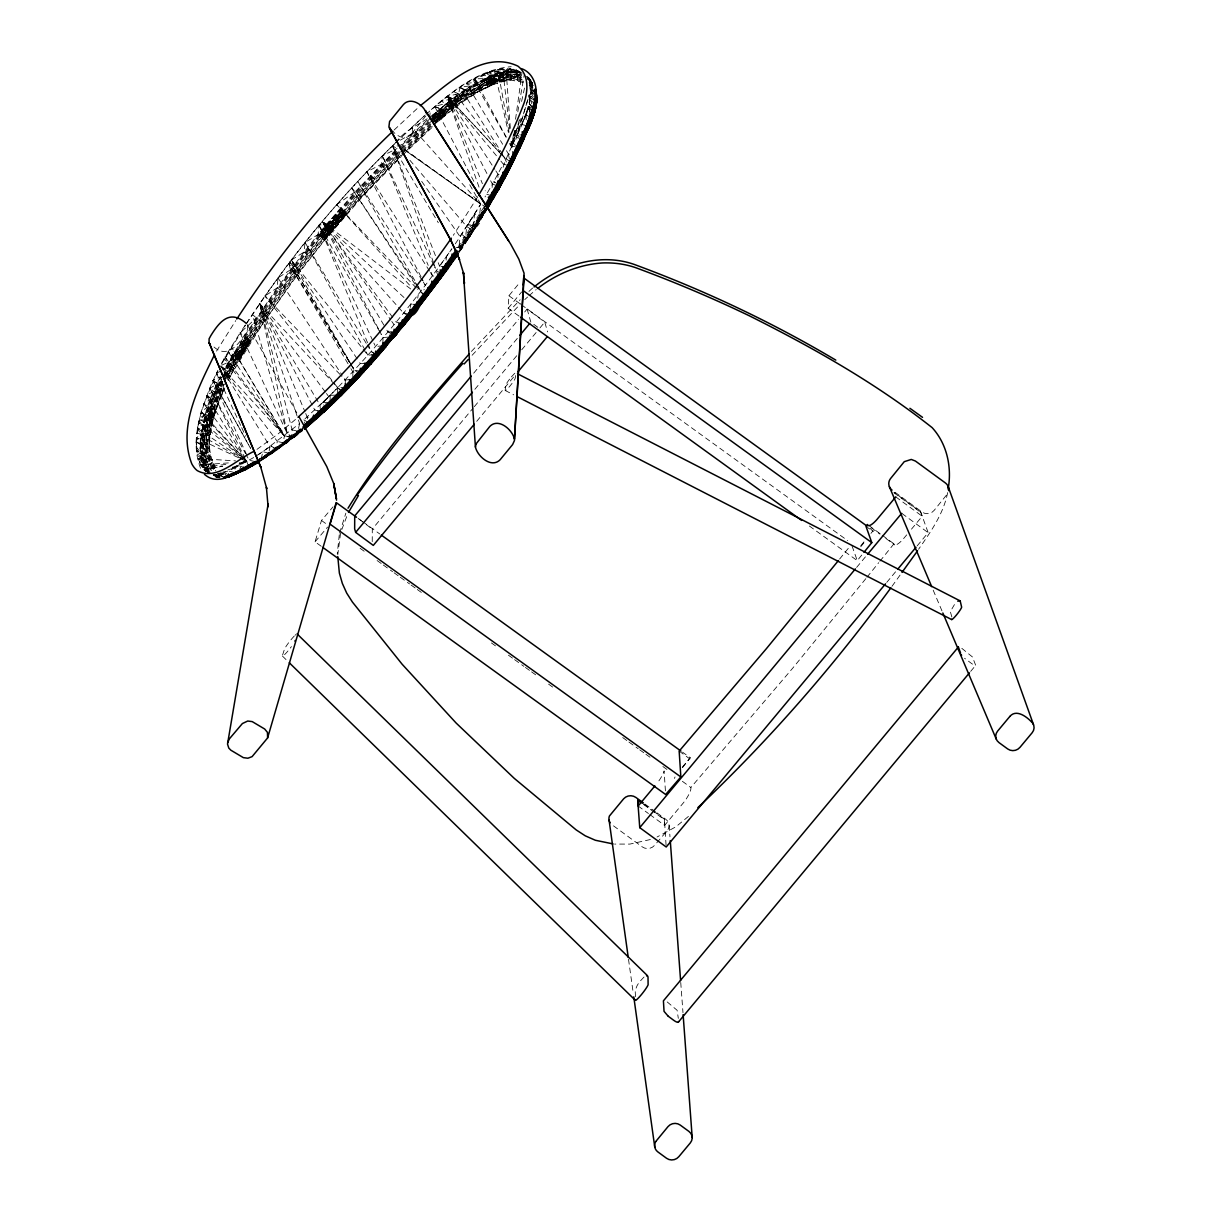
<?xml version="1.0" encoding="UTF-8"?>
<svg xmlns="http://www.w3.org/2000/svg" width="1221" height="1221" viewBox="0 0 1221 1221"><rect width="100%" height="100%" fill="white"/><g stroke="black" fill="none" stroke-linecap="round" stroke-linejoin="round"><path stroke-width="0.75" stroke-dasharray="5 3.75" d="M217.887 370.299L216.422 373.214L220.375 376.831C205.174 405.387 193.391 440.796 211.676 470.589M345.284 383.653L345.284 379.96L343.208 376.816M372.237 541.636L372.298 529.075L473.107 408.104M213.385 469.597C198.794 443.269 213.843 412.439 222.13 386.675C211.981 412.103 198.26 443.711 212.561 470.146L215.278 467.368C201.786 442.094 214.133 411.92 224.252 387.713L216.85 384.34L212.912 380.708L247.619 456.776M382.921 342.521L383.012 337.545L379.472 330.815M221.032 371.001L216.422 373.214L209.676 388.202L201.236 411.721L197.39 428.388L208.715 430.631L210.165 415.873L222.649 383.302M532.783 93.315L530.296 88.37L532.341 85.165L532.387 82.57M330.082 400.732L330.204 395.329C374.771 350.045 415.476 300.87 451.892 248.809L439.591 266.239L442.429 266.743M430.937 121.657C354.945 189.804 290.506 270.223 237.042 357.02L226.328 379.731L236.141 356.395C280.22 281.089 335.439 212.652 397.756 151.679M434.935 123.916C457.478 105.876 480.937 84.157 510.714 80.128L510.882 73.672L505.982 68.544C476.602 71.856 452.06 91.865 430.311 110.409L429.823 115.964M196.26 442.506L198.687 421.55L205.449 414.301L221.184 377.182L220.375 376.831L212.942 380.631L250.549 448.366L212.912 380.708L217.292 383.394L221.184 377.182C214.682 403.327 202.823 429.609 206.441 457.066L202.61 457.112L197.375 454.914L196.26 442.506L203.617 444.749L209.539 443.421C209.249 424.42 217.628 406.044 224.74 387.973M532.051 84.966L529.578 83.471L530.891 96.077L525.961 114.682L529.945 117.124L529.227 94.933L534.065 103.251L530.402 100L529.227 94.933L516.514 136.737L517.551 143.605M214.759 468.177L210.104 456.929L208.928 443.818L211.63 425.763L215.751 409.447L207.891 406.883L203.831 403.739L210.699 399.145L218.422 401.984L216.315 409.569M222.466 381.395C211.096 408.44 195.757 442.353 210.76 470.894L209.814 471.062L208.226 468.574L200.519 452.899L197.375 454.914L198.245 458.547L201.984 460.699C198.306 439.743 204.487 418.986 210.699 399.145L206.593 396.047L210.882 398.687L214.575 391.834L216.85 384.34L209.676 388.202L245.1 458.257M503.098 167.308C509.798 147.283 521.871 128.526 528.434 108.043L529.945 117.124L526.923 112.347M201.663 429.349C199.511 442.918 198.489 458.318 206.364 470.36L209.814 471.062M519.017 316.102L508.195 308.287L508.913 295.757L520.222 281.99M870.13 528.357L873.152 531.578L867.414 527.396M221.55 380.983C213.126 399.42 203.907 419.093 207.585 439.911L202.9 439.896L196.383 437.881L200.9 434.279L205.296 435.332L210.119 434.752L211.202 430.174M302.839 428.769L295.635 434.569C295.436 440.567 287.5 436.034 284.691 435.79L231.318 346.825L284.386 436.019L283.226 442.826L259.31 459.172L278.296 448.748L302.716 429.777M510.332 128.358L505.982 68.544L516.178 69.979L520.299 73.153L507.264 75.946L481.685 90.14L493.895 84.295L491.758 77.213L486.248 73.229L493.711 70.543L498.748 76.053L499.603 82.173C506.868 78.419 515.979 78.342 523.504 81.456L522.954 82.265L510.714 80.128M532.783 87.546L530.204 85.516L534.6 91.972L530.799 88.828L534.63 92.552L530.891 90.278L534.767 95.589L531.013 92.292L530.647 98.016L534.462 100.336L530.891 96.077L534.584 99.389M400.793 155.159L345.97 213.034L296.749 274.801L250.61 341.117L234.89 366.559L228.068 380.799L231.593 373.794L224.099 369.52L244.047 336.523L277.259 287.79L277.945 277.884C313.049 229.685 352.533 184.768 395.222 143.162M248.214 465.659L246.795 461.584L200.824 413.11L206.212 414.591L205.082 430.341L207.448 448.626L202.686 449.053L196.383 446.962L196.276 441.62L200.9 444.185L206.837 465.644L212.576 462.423M208.928 443.818L209.89 451.236L206.837 452.945L203.846 440.033L203.449 424.633L198.29 423.321L209.646 425.885L211.386 416.178L214.011 416.666L215.751 409.447C208.44 428.342 202.747 453.266 215.812 470.94M245.192 325.168L240.094 332.921L287.317 433.684L291.636 436.34L292.109 429.853L259.676 303.663L337.744 387.759L341.911 390.766L337.454 388.049L320.055 405.113L320.314 410.012M492.124 187.454L492.384 184.142L503.25 163.996L500.869 161.111M514.026 80.143L514.514 73.657L509.615 68.666L514.072 71.123L520.68 72.604L513.018 69.139L517.918 73.993L517.124 80.494L522.954 82.265M516.926 70.284L522.344 73.229L516.178 69.979L520.68 72.604L506.578 71.23L501.77 68.849L506.715 74.115L506.898 80.494L511.05 79.289M246.215 323.626L264.957 295.986L277.259 287.79L304.105 252.06L305.006 242.445L318.04 234.646L355.387 191.621L397.008 148.58L392.521 145.833L433.211 261.767M455.921 247.512L458.913 247.695L479.502 215.888L480.753 204.121L469.536 184.402M298.397 419.993L299.588 423.565L262.836 451.678L261.401 457.906L263.049 458.44L279.67 448.397L281.334 445.283L295.635 434.569M486.233 208.501L474.114 228.144L475.198 228.312L473.214 225.946L468.238 224.237L474.145 229.762L461.065 249.74L458.913 247.695L460.088 236.721L480.692 204.228L411.828 127.32L424.252 115.919M513.018 69.139L519.123 72.024L508.882 70.986L496.688 73.382L489.499 71.932L494.597 77.579L495.787 83.516C473.779 91.148 454.304 105.525 438.003 121.993M263.126 323.122L258.684 319.322L234.615 356.73L225.564 379.304L237.576 357.417C265.812 312.225 296.444 268.345 331.318 228.006L326.663 224.206L319.093 225.107L318.04 234.646L304.105 252.06L291.285 260.042L293.345 266.102L288.828 263.324L290.522 269.78L297.115 275.29L263.126 323.122L231.593 373.794M458.272 252.091L487.454 207.723L475.198 228.312C480.601 223.351 485.409 214.637 474.557 214.24L473.214 225.946L486.767 206.868L460.088 248.626L473.672 229.121L459.554 248.184L486.233 206.364M446.108 260.104L446.535 256.517M259.707 460.699L273.046 452.991L274.237 450.183L257.875 460.317M507.173 79.67L503.311 81.166L502.793 74.908L497.817 69.521L502.64 68.788L508.882 70.986M513.492 134.066L511.691 147.054L512.728 153.739M515.552 119.231L521.962 72.878M210.119 434.752L211.63 425.763L209.646 425.885M417.719 298.153L418.223 294.704M421.062 276.862L366.834 171.81L381.15 164.438L382.432 155.815L397.008 148.58M410.348 307.417L410.928 303.937L413.812 304.517M262.225 458.241L281.334 445.283L261.05 459.31L261.202 458.424M253.647 457.539L235.21 467.78L234.417 472.558L228.388 470.97L222.894 472.039M520.024 81.166L521.092 74.71C485.866 70.452 456.562 98.413 431.639 119.689L461.126 96.596L492.536 78.449C470.39 88.66 453.312 107.769 433.547 121.871L442.735 112.897L462.179 98.26L493.299 80.143C470.909 88.645 451.816 103.877 434.31 119.917M514.59 130.372L511.691 147.054L517.811 145.33L513.263 143.788L519.688 120.024M517.811 111.828L524.267 74.771M399.74 153.8C337.622 214.682 284.02 284.127 238.522 358.18L227.014 380.128M479.029 187.149L447.13 96.291L451.572 99.023L432.249 117.704L441.987 110.439L458.653 93.803L459.92 87.317L471.23 85.668L496.688 73.382C472.802 84.31 450.534 98.733 431.669 117.155L466.346 90.72L491.544 76.969C468.757 85.562 454.151 106.853 435.912 122.069L445.207 114.743L440.018 108.547L434.722 106.471L447.13 96.291L458.653 93.803L471.23 85.668L475.381 92.872L478.067 92.155L469.551 97.207L465.72 90.049L459.951 87.286L502.701 154.289M339.285 534.737L337.271 553.708M339.621 533.058L345.848 513.171M221.535 379.151L215.247 400.885L211.523 421.199L203.953 419.322L198.687 421.55L246.795 461.584L237.668 464.362M220.65 397.817L221.306 394.612L213.751 391.498L209.676 388.202L245.604 453.693M208.73 407.204C205.159 427.884 196.871 451.633 208.883 471.108M222.436 368.895L277.335 441.422L275.915 448.168L279.014 448.641L301.587 430.601M299.588 423.565L297.97 431.242L290.583 437.179L283.226 442.826L277.335 441.422M515.262 130.632L511.691 147.054L509.798 143.757M521.596 101.465L525.167 85.043M295.406 436.034L271.795 453.647L268.635 453.189L270.055 446.718L224.13 372.344M340.583 533.058L337.774 554.761M210.577 407.89L214.575 391.834M211.538 399.481C205.235 422.588 193.635 451.465 209.783 473.138C204.212 469.566 204.487 461.416 198.245 458.547L235.592 460.882M515.644 130.647L511.691 147.054L509.874 143.712M521.016 118.376L516.514 136.737L520.573 139.24L517.551 134.493L529.227 94.933L529.563 104.06L532.783 108.806L528.891 106.41L517.551 134.493L522.374 135.226M217.674 384.691C212.454 408.638 200.107 432.158 204.487 457.31M216.163 401.221L221.917 381.135M217.002 401.511L222.817 381.562M516.575 129.105L511.691 147.054L510.454 141.575M947.649 492.582C943.497 513.888 930.707 531.822 918.574 549.282M519.352 119.795L511.691 147.054L510.699 141.514M212.179 421.245L213.812 416.651M321.245 546.275L315.064 541.834L321.489 520.467L333.028 506.868M682.6 767.551L690.262 757.753L682.539 752.182M297.115 275.29L324.435 240.4L346.733 214.148L342.735 209.783L307.173 254.197L272.069 301.556L247.329 338.385L250.122 340.598L239.194 360.332L239.148 358.76C284.447 284.63 338.354 215.461 400.305 154.487M212.866 416.514L223.641 387.408M215.079 409.279L210.79 421.123L211.386 416.178L206.257 414.606L202.747 424.053L198.687 421.55M211.05 416.102L213.431 408.806M212.5 408.531L210.119 415.857L211.554 408.211C204.35 418.971 205.479 432.28 207.387 444.413M302.228 429.731L283.226 442.826L287.454 442.704L288.461 440.079L263.049 458.44L265.903 457.646L267.185 454.777L261.05 459.31M219.933 394.032L223.977 383.959M221.825 394.826L224.252 387.713M205.54 419.902L212.423 399.832L221.352 379.075M341.819 529.502L347.71 513.934M224.405 376.877L233.516 354.884C279.701 280.021 334.707 210.561 397.68 149.115M223.519 376.45L232.127 355.448L228.205 351.755L240.094 332.921L256.273 317.948L258.684 319.322M526.495 125.626L521.901 124.542L528.891 106.41L531.196 110.363M207.311 420.436L209.218 415.598M521.901 124.542L528.434 108.043M210.165 415.873L208.226 420.665L208.028 435.302M229.93 372.588L236.264 357.784L237.042 357.02L239.743 359.432M425.87 115.842L410.668 134.921M209.127 420.848L211.172 416.132M235.302 366.972L234.356 366.117L237.866 357.631L248.855 339.514L238.263 357.951L249.542 340.064L238.858 358.486L250.122 340.598L250.992 341.575M222.924 387.057L224.282 384.127M675.06 776.953L674.358 778.418M217.765 371.321C204.609 401.053 187.759 436.492 200.87 469.108M203.953 419.322L206.212 414.591C202.564 426.907 203.922 440.491 207.738 452.625M292.109 429.853L300.244 431.852L302.671 430.189L293.574 437.698M481.654 89.362L478.953 83.272L473.061 79.579L477.335 82.219L460.531 95.803L434.081 122.604C453.296 106.654 468.513 84.539 492.506 74.924M223.687 376.541L234.463 355.387C280.372 280.433 335.485 211.126 398.382 149.71M224.588 376.984L247.329 338.385L236.828 356.868L248.122 338.95L237.576 357.417L234.356 366.117M480.143 216.407L484.218 208.364M222.802 376.114L233.776 356.257L245.665 337.362L246.505 337.866L224.725 378.861L233.776 356.257L246.505 337.866M458.913 247.695L466.193 238.263L471.092 229.243L468.238 224.237M221.688 363.064L228.205 351.755L237.042 357.02M221.52 364.072L245.528 325.061M224.908 369.871L232.936 355.83L232.707 354.517M481.532 218.025L474.954 228.342L485.317 210.149M481.166 218.467L486.752 208.593M490.644 180.754L492.384 184.142L485.027 196.902M216.499 351.144L235.775 320.589M477.838 196.612L453.327 235.302M479.502 215.888L485.042 206.746L404.38 149.71L480.753 204.121L460.012 236.599L465.552 237.759L467.719 239.881L466.62 239.682M480.769 218.437L485.897 209.997M250.122 340.598L238.309 359.386L232.127 355.448L225.061 357.02L228.022 362.393L233.73 365.628M467.414 239.957L475.091 227.716M487.591 208.058L481.425 218.406L487.591 208.318M248.855 339.514L237.713 358.867L238.522 358.18M484.249 206.624L456.99 248.779M475.259 227.991L467.628 239.957L474.145 229.762M474.557 214.24L466.727 226.572L465.552 237.759L461.752 234.218L460.012 236.599L420.055 178.983M473.962 229.472L467.078 239.865L473.473 230.036M219.887 473.916L220.421 473.092L224.878 474.374L225.213 473.458L222.955 473.015L222.069 474.755L219.887 473.916L215.064 476.434L218.3 477.243L213.614 474.938L219.994 476.648L213.614 474.938M246.55 323.519C289.133 258.47 338.705 197.985 394.566 143.895M460.134 249.389L467.17 239.118M460.561 249.588L467.475 239.453M467.658 239.698L461.065 249.74M455.28 243.834L460.088 236.721M474.801 227.35L481.379 217.72M435.515 121.474L444.062 114.759L445.207 114.743L444.734 115.98L440.72 110.623L441.315 109.737L432.356 117.796M458.928 252.106L460.866 249.313M458.974 252.472L461.065 249.542M233.516 354.884L245.665 337.362L240.094 332.921M474.374 226.938L487.179 207.326L473.84 226.465M213.843 465.094C211.004 470.009 203.876 469.276 200.732 464.942L198.245 458.547L200.702 464.911L205.967 471.611M290.522 269.78L277.945 277.884L264.957 295.986L337.744 387.759L343.391 387.454M892.002 586.294L900.9 573.931M224.588 368.62L221.627 366.788L224.588 368.62L228.831 362.759M466.193 238.263L473.244 228.709M324.435 240.4L345.97 213.034L323.092 238.721L324.435 240.4L361.477 197.741L401.343 156.471M321.795 237.454L344.841 211.752L331.639 228.358L345.436 212.408L323.092 238.721L320.299 236.218L329.105 225.977L343.467 210.424L330.357 227.075L358.974 194.627L400.442 151.77M809.386 526.022L857.264 560.637L862.85 553.708M865.811 578.678L792.872 667.979L690.857 787.514A15.018 3.938 -53.8 0 1 683.745 802.411L664.621 825.365L649.908 814.621M866.971 577.228L878.708 562.698M879.883 561.248L893.955 543.818A15.018 3.938 -53.8 0 0 903.097 539.194L906.684 534.89M839.605 559.081L850.289 545.879M346.398 213.614L324.084 239.881L361.157 197.207L402.503 154.457M860.729 546.749L865.246 541.239M508.195 308.287L521.611 291.956M860.79 545.726L865.307 540.231M870.955 533.348L873.213 530.586M340.537 208.135L318.04 234.646L319.536 235.638L342.735 209.783L336.691 204.624L355.387 191.621L361.477 197.741M344.185 211.08L322.466 238.095L331.41 228.098L332.967 230.052M331.318 228.006L344.841 211.752M473.702 373.168L518.62 319.276M524.694 311.981L527.121 309.081L544.78 322.115L547.557 331.929M474.877 389.301L517.46 338.217M474.328 406.654L516.834 355.632M521.703 349.801L538.705 329.411M539.911 327.945L544.78 322.115M476.709 421.321L515.644 374.618M856.623 567.414L866.376 555.723M666.071 845.191L664.422 819.23L652.67 810.622M911.477 529.151L922.237 516.239L920.634 511.813L894.169 492.46M886.751 582.386L896.489 570.68M917.2 545.833L928.174 532.677L920.634 511.813M970.68 671.367L975.548 665.521M343.467 210.424L321.062 236.828L329.96 226.709M319.536 235.638L328.251 225.29M315.064 541.834L327.579 527.075M682.188 767.276L690.262 757.753M511.401 376.892L514.316 373.748A8.043 0.962 -51.8 0 1 515.811 373.092L515.231 378.098A8.013 0.962 -51.8 0 1 514.529 379.7A7.952 0.962 -51.8 0 1 512.789 382.356A8.043 0.962 -51.8 0 1 507.615 388.675A8.043 0.962 -51.8 0 1 505.189 390.277L505.753 385.271A8.043 0.962 -51.8 0 1 511.355 376.953M323.641 239.331L332.463 229.319M471.428 351.434L520.161 299.725M432.417 115.385L458.653 93.803L463.37 101.328L469.429 96.505M332.616 229.533L346.733 214.148M433.669 119.185L459.279 94.383L471.23 85.668L466.407 83.318L502.655 144.261M472.115 355.265L520.833 303.525M341.254 208.623L326.755 224.252L318.773 235.104L342.735 209.783M327.487 224.74L341.987 209.188M210.699 456.303C207.127 460.393 200.32 459.325 197.375 454.914M489.499 71.932L490.445 75.794L481.059 75.565L494.368 70.375L498.427 72.894L486.034 80.739L481.059 75.565L493.711 70.543L498.427 72.894L512.53 70.971L505.982 68.544M335.806 395.116L330.204 395.329L303.861 419.856L305.418 425M210.409 454.853L206.441 457.066M395.925 142.567L424.633 115.583M443.864 114.453C463.995 98.123 482.188 75.443 509.493 71.49M320.604 404.594L330.204 395.329L322.649 402.655L325.015 407.31L320.055 405.113M426.907 120.345L399.755 145.94L392.521 145.833L435.439 255.616M401.724 145.223L430.296 118.376M399.725 148.413L428.235 121.535M400.427 149.069L428.907 122.207M401.785 150.473L430.219 123.657M402.396 151.19L430.815 124.405M401.617 153.174L431.349 125.122M402.106 153.846L431.822 125.809M406.517 150.61L432.203 126.435M402.808 155.006L435.225 124.481M394.139 129.991L418.879 106.96M395.573 142.811C407.02 126.709 426.907 122.451 440.018 108.547M688.43 816.422L675.869 826.815L657.02 837.026M524.786 299.588L527.579 297.024M528.983 295.726L536.187 289.591M528.937 291.422L532.692 287.973M215.4 474.389L217.704 475.778L221.474 475.503L219.246 474.648M301.633 429.868L288.202 441.59L264.606 458.348M426.037 114.331C450.213 93.025 477.732 69.276 511.202 66.697M294.475 435.454L281.028 446.84L258.516 462.087M295.467 419.475L277.625 434.294L255.616 450.351M644.016 977.044L639.865 981.47A10.668 3.144 -54.3 0 0 637.057 985.744L635.179 990.46L635.592 999.007M444.551 115.568L434.554 123.29M465.72 90.049L443.269 111.92L432.31 120.406L443.269 111.92L441.865 111.859L433.104 118.559M302.671 430.189L286.279 443.33M261.401 457.906L269.459 453.54L275.305 448.595L271.062 445.986L275.915 448.168L300.244 431.852M300.29 428.678L280.555 444.612L260.18 458.913M432.951 121.138L442.735 112.897M301.999 429.7L276.724 448.504L303.708 427.411M300.458 429.151L297.97 431.242L300.717 429.273M433.547 121.871L444.383 113.4M462.606 99.099L502.793 74.908L514.072 71.123L510.256 68.758L515.934 71.322M468.91 94.887L486.538 81.593L506.578 71.23L502.64 68.788L509.752 130.281M302.823 429.517L277.533 448.702L269.459 453.54M294.185 437.469L302.396 430.769M519.749 72.527C510.241 72.146 501.388 77.228 493.895 82.585C503.342 78.999 514.27 76.282 523.962 80.571M432.57 115.522L439.865 109.798L440.72 110.623M451.327 110.378L450.747 109.096C471.489 95.192 494.261 73.672 521.199 78.48M516.559 71.81L506.715 74.115L493.727 81.639L495.772 81.074M410.622 134.966C404.884 140.644 396.611 135.974 392.384 130.83M281.242 446.108L263.858 458.47M430.967 119.002L441.208 111.126L442.643 111.157M433.76 119.292L442.49 112.591L443.849 112.668M205.464 457.234L201.755 444.444L200.9 434.279L197.39 428.388L202.686 424.343L202.9 439.896L207.387 456.791M274.237 450.183L260.775 460.103M239.148 358.76L238.812 359.89M474.923 91.193L492.948 79.289L486.538 81.593L486.034 80.739M304.212 427.548L291.636 436.34M260.363 460.79L274.13 451.022M239.789 463.69L246.795 461.584L201.236 411.721L207.891 406.883M520.299 73.153C510.653 70.009 500.717 73.504 493.131 79.716C502.197 76.984 511.904 73.718 521.398 76.541L514.896 77.442M271.062 453.769L278.296 448.748M284.829 443.36L292.903 437.774M277.533 448.702L285.577 443.421M503.51 80.357L495.879 82.753L487.942 86.981L486.538 81.593C497.405 77.152 509.432 72.375 521.306 75.595L511.416 77.442M257.753 462.21L266.789 456.41M259.218 461.797L265.903 457.646M506.242 137.057L474.481 78.831L484.233 78.648L493.62 76.068L485.454 79.945C496.672 75.931 508.623 70.391 520.757 73.886L511.355 75.504L499.801 80.54M518.162 77.793L521.367 77.518C507.219 73.733 493.147 80.586 481.288 87.637M400.381 140.14L413.186 133.028L418.864 139.591M208.989 447.893L207.448 448.626M509.05 132.28L497.817 69.521L504.716 71.428L492.216 77.9L494.597 77.579M213.751 391.498L207.066 394.856L210.882 398.687L206.639 395.909L242.872 455.174M417.78 286.492L420.924 291.178L424.343 289.591M213.049 474.71L217.277 477.09L214.942 476.633L218.269 477.503L213.446 474.74L221.657 473.763L235.21 467.78L241.27 469.291L239.652 465.491L232.311 467.307M484.859 79.243L493.62 76.068M221.718 365.186L228.022 362.393L224.023 358.821L284.386 436.019L290.583 437.179L287.317 433.684L252.335 314.331L256.273 317.948M486.996 82.524L495.329 79.304M500.763 72.222L494.368 70.375L474.481 78.831L477.732 81.99M487.377 83.455L493.559 80.907M495.863 81.944L487.851 85.317L495.879 82.753M209.112 439.438L207.585 439.911M206.837 465.644L203.358 464.88L199.344 461.889L206.67 462.316L211.523 459.508L215.278 467.368M507.417 77.854L521.092 74.71M232.738 467.719L239.652 465.491L243.742 467.994L242.14 464.209L235.043 466.101M650.366 839.529L629.883 844.093L614.606 844.077M501.343 72.741L490.521 75.87M493.513 80.784L495.589 80.189M228.052 469.795L235.21 467.78M473.855 181.319L434.722 106.471L446.108 103.358L450.747 109.096M206.837 452.945L202.06 453.098L196.718 450.58L200.519 452.899L196.749 451.007M451.572 99.023L440.903 101.206L446.108 103.358L440.659 109.112L434.722 106.471M243.391 457.02L246.795 461.584L239.377 463.034L246.795 461.584L243.849 456.776M208.944 472.893L207.127 470.741L207.921 472.191L203.999 469.749L222.604 466.208L204.182 469.917L208.272 473.138M492.75 78.846L494.993 78.419M210.18 430.448L208.715 430.631M203.999 469.749L206.364 470.36L202.243 467.521L226.373 464.301M243.071 462.087L246.795 461.584L199.435 418.223L205.449 414.301L201.236 411.721M217.353 473.427L224.603 472.588L228.632 475.061L228.388 470.97M201.312 458.104L198.214 458.424L201.984 460.699M466.407 83.318L477.335 82.219L472.954 79.64L506.028 137.179M363.202 349.328L367.918 355.189L371.672 354.868M382.86 345.848L375.473 346.474L373.87 343.055M364.148 363.354L360.378 363.675L358.287 360.531M388.461 337.118L383.012 337.545L381.12 334.233M228.358 462.912L200.702 464.911L204.472 467.2L200.702 464.911L203.358 464.88M243.101 461.859L246.795 461.584L240.613 457.432M349.069 379.7L345.284 379.96L341.331 375.824M328.19 402.564L322.649 402.655L327.961 404.548M218.483 473.794L221.657 473.763L226.083 476.053L224.603 472.588M217.277 477.09L215.735 477.014L219.093 477.732M243.055 461.355L246.795 461.584L196.779 433.104L200.9 434.279M391.01 332.02L387.805 331.73L385.882 328.495M217.43 477.319L216.56 477.243L219.948 477.808M202.243 467.521L204.762 467.841M430.54 272.649L432.555 275.854L438.278 276.877M350.915 368.681L352.838 371.932L358.837 373.031L354.441 370.161L350.595 363.69M360.409 371.337L354.441 370.161L352.564 366.865M215.964 476.358L219.169 477.029L214.514 474.74M255.265 461.645L249.191 460.241L246.489 455.326M400.32 323.077L396.077 322.039L393.834 318.986M215.064 476.434L218.3 477.243M305.693 413.492L307.158 416.971L311.447 418.086M268.635 453.189L262.836 451.678L255.693 456.303L270.055 446.718L275.305 448.595M407.845 313.995L403.678 312.881L408.18 315.629L403.541 313.049L322.146 221.428L326.663 224.206M317.597 410.851L314.789 410.058L313.034 406.685M492.384 184.142L497.191 185.668L493.788 181.578L498.015 184.173M495.848 170.894L497.924 174.069L502.686 175.595M491.498 195.757L486.63 194.185L485.225 190.69M503.25 163.996L507.951 165.507L503.708 155.891M506.471 150.687L508.379 153.892L513.003 155.418M527.167 79.136L529.471 79.975L532.524 83.41M218.498 475.274L220.772 476.144M533.028 89.301L529.807 84.707L530.509 80.265L527.136 78.22L532.509 84.28M457.295 105.723L452.945 99.008L447.13 96.291L482.402 183.699M452.319 98.443L447.161 96.261L487.164 174.008M458.653 93.803L453.51 91.636L499.938 151.587M214.011 347.039C227.686 359.096 239.011 343.986 245.94 332.738L247.68 329.548L247.619 325.519M238.385 457.631L196.383 437.881L200.137 443.864L203.525 457.265M240.064 458.424L246.795 461.584M505.219 390.491L513.675 394.826M277.259 287.79L283.959 293.162M223.184 476.831L219.002 474.465L222.939 476.862L218.818 474.511L220.177 477.213L215.674 474.862L217.491 477.136L213.446 474.74M216.071 474.847L218.803 476.434M527.991 78.495L531.12 80.464L528.021 76.969L530.448 79.96L527.655 77.976L530.448 79.96L528.021 76.969M304.105 252.06L310.607 257.692M207.921 472.191L204.182 469.917L208.181 472.512M509.89 161.615L503.205 156.349M471.092 229.243L466.727 226.572L408.791 158.974M440.796 273.412L436.34 270.68L434.737 267.246M392.323 334.493L387.805 331.73L389.667 335.668M424.725 294.841L417.628 289.346M303.861 419.856L308.226 422.527L307.158 416.971M375.671 354.243L371.153 351.45L367.2 344.948M196.276 441.62L200.137 444.001L196.383 446.962L200.458 452.503M212.942 380.631L217.292 383.394M667.215 1001.953L677.106 1010.271L678.311 1018.36M197.39 428.388L239.072 456.395M961.797 648.32L972.465 656.974L975.61 665.109A6.227 1.053 38.8 0 1 971.428 663.4L964.59 658.272M404.7 149.374L480.753 204.121M358.119 518.376L361.218 520.589M362.759 521.703L379.746 533.959M321.489 520.467L326.129 523.809M360.119 548.305L364.743 551.648M377.106 560.546L381.746 563.888M383.287 565.002L392.552 571.687M394.108 572.802L398.733 576.144M400.274 577.258L409.554 583.928M411.095 585.042L415.735 588.385M417.277 589.499L421.901 592.841M491.422 642.948L496.062 646.275M508.424 655.189L513.049 658.531M514.59 659.645L523.87 666.33M525.412 667.444L530.051 670.772M531.593 671.886L536.233 675.228M548.58 684.142L553.22 687.484M622.741 737.576L627.365 740.918M628.922 742.032L638.186 748.717M639.728 749.831L644.367 753.174M645.909 754.288L650.549 757.63M662.896 766.529L667.536 769.871M508.913 295.757L519.703 303.541M521.245 304.655L847.74 540.689M375.412 354.533L371.153 351.45L368.269 344.429M532.677 83.059L527.96 79.609L533.211 85.439L529.258 82.433L533.287 85.714M895.054 492.292L922.053 512.026A8.715 8.272 -19.8 0 0 934.218 510.302L946.84 494.642A8.715 8.272 -19.8 0 0 947.664 493.406M893.925 492.75L920.375 512.103M895.771 496.901L922.237 516.239M901.968 513.507L928.174 532.677M868.955 525.549L880.723 534.142M882.188 535.225L893.955 543.818M871.183 527.716L880.005 534.172M885.897 538.461L894.718 544.917M679.166 751.113L689.896 758.958M682.386 781.303L690.857 787.514M644.902 804.029L655.402 811.706M656.898 812.804L665.903 819.383A8.715 8.028 -4.3 0 1 667.231 830.677L654.441 845.481A8.715 8.028 -4.3 0 1 642.2 846.84L612.164 824.877M643.849 804.181L651.19 809.554M643.604 804.471L664.178 819.52M638.156 806.013L648.443 813.537M533.775 324.328L539.667 328.678M359.111 519.215L364.972 523.595M366.437 524.694L372.298 529.075M529.304 79.106L526.953 77.335L529.014 78.312L529.471 79.975M381.15 164.438L387.057 170.757M410.714 288.98L322.146 221.428L378.602 329.136M207.982 470.985L210.684 473.244M221.444 367.139L224.099 369.52M528.067 78.953L532.005 82.555M529.563 104.06L533.18 107.417L530.402 100M415.033 284.203L351.587 188.08L355.387 191.621M403.983 297.497L322.146 221.428L384.92 326.862M529.349 81.807L532.341 85.165M529.075 82.738L532.02 86.035M282.463 656.089L286.553 660.088M423.992 295.787L416.071 285.775M416.315 287.988L336.691 204.624L411.843 287.668M340.018 374.45L264.957 295.986L275.641 304.884M501.923 154.975L447.13 96.291L494.81 169.307M499.374 152.243L447.161 96.261L499.679 159.661M500.656 153.617L505.753 159.081L501.098 153.083M220.146 365.888L284.386 436.019L228.205 351.755M529.578 83.471L534.081 88.553M529.242 85.531L532.417 90.049L531.7 90.72L529.624 87.759M351.617 365.232L291.285 260.042L362.026 347.863M225.061 357.02L284.386 436.019M325.305 391.987L259.676 303.663L287.317 433.684M326.434 393.498L328.693 396.55M203.831 403.739L242.262 455.494M392.719 317.475L322.146 221.428L390.689 319.871M391.773 321.444L393.956 324.557M351.587 188.08L416.727 284.936M291.285 260.042L357.234 358.959M277.945 277.884L342.17 375.244M422.313 280.54L357.738 181.517L420.924 291.178M423.351 282.143L425.427 285.332L421.932 278.556M429.533 271.047L366.834 171.81L376.572 181.593M349.374 362.179L288.828 263.324L349.969 367.063M350.366 363.797L354.334 370.284L352.411 367.033M205.876 465.644L201.007 456.501M366.224 343.315L305.006 242.445L365.14 350.213M392.521 145.833L438.308 222.756M349.633 362.072L289.957 261.828L351.45 365.415M318.101 401.831L259.676 303.663L297.802 418.208M367.536 342.674L319.093 225.107L380.189 332.585M202.076 458.47L204.975 465.506M205.784 458.837L207.631 462.103M247.222 324.588L297.436 413.965M366.071 351.877L367.918 355.189M204.807 458.913L206.67 462.316M205.693 462.423L202.61 457.112L200.168 448.29M312.164 404.99L259.676 303.663L304.96 411.752M531.013 92.292L533.867 97.97M433.928 265.537L382.432 155.815L428.205 265.415M319.093 225.107L373.077 341.346M216.422 373.214L240.919 425.992M241.712 427.686L245.665 436.202M951.861 617.002L950.32 611.629L954.624 604.288A8.318 2.442 -54.3 0 1 956.272 602.564M933.195 590.186L942.108 611.217M431.105 272.375L432.555 275.854M438.202 262.698L439.591 266.239M530.219 79.472L530.509 80.265M852.06 546.031L857.264 560.637M202.976 462.011L204.121 465.247M433.837 263.553L437.805 275.336M527.121 309.081L530.845 322.161M411.828 127.32L413.186 133.028M494.368 70.375L508.394 132.448M508.379 153.892L509.6 160.073M528.891 106.41L530.158 114.423M628.51 959.279L633.241 993.1M511.05 141.453L511.691 147.054L511.278 141.438M235.317 355.876L235.455 357.249M200.381 439.117L200.9 444.185M669.139 825.442L669.978 836.797M680.738 982.447L682.982 1012.713M665.414 790.887L664.117 770.924A15.018 3.938 -53.8 0 1 657.28 783.058M525.961 114.682L526.404 123.809M209.524 434.981L209.707 439.133M664.422 819.23L664.621 825.365M337.454 388.049L337.622 393.299M497.924 174.069L497.954 177.442M352.838 371.932L352.854 377.564M294.246 636.08A10.317 1.236 -51.8 0 0 284.371 649.511L282.448 655.448A10.317 1.236 -51.8 0 0 284.859 654.38A10.317 1.236 -51.8 0 0 291.422 646.596M295.085 635.241A10.317 1.236 -51.8 0 1 295.803 634.599M250.61 341.117L239.484 359.111L250.61 341.117M493.772 81.822L487.652 84.402L493.788 81.899M528.571 77.595L526.648 76.526L529.777 78.755L528.571 77.595M464.316 89.988L459.92 87.317L464.316 89.988"/><path stroke-width="1.5" d="M302.93 427.075L345.284 387.347L345.284 383.653M382.921 342.521L382.86 345.848L345.284 387.347L348.687 387.79L349.069 387.042L340.796 395.65L337.683 395.055M518.406 149.328C526.297 131.074 541.01 110.195 535.241 88.797C540.293 104.548 531.303 120.818 526.938 130.037M397.237 333.089L393.147 337.988L397.252 332.799L393.147 337.988L390.277 336.965L382.86 345.848L385.958 346.55L378.174 355.464L371.672 354.868M491.758 192.43L491.498 195.757L493.33 197.71L486.752 208.593L487.591 208.058L485.607 205.83L502.686 175.595L502.854 172.283M535.347 104.96L536.431 100.168L534.798 111.477L531.745 120.33L534.996 110.943L536.66 99.481L536.065 100.824C529.319 139.24 504.899 173.031 487.179 207.326L493.33 197.71L487.454 208.501L492.063 200.336M523.199 285.027L523.611 277.854L867.047 526.129M533.775 104.64L526.495 125.626L507.951 165.507L509.752 167.659L498.763 187.256L486.233 206.364C503.663 175.061 523.183 143.391 532.783 108.806L535.241 104.38L536.63 98.062L535.302 89.682C535.668 132.707 504.731 169.536 486.767 206.868L499.023 187.698L497.191 185.668M514.468 438.751L524.068 273.229L518.864 259.188L510.683 244.124L425.457 110.714L508.653 240.873M450.686 239.957L459.493 259.447L458.959 258.226L463.736 273.947L463.4 272.604L475.427 447.054C477.533 456.456 491.376 468.589 500.076 459.798L512.606 444.566L514.423 440.613L524.16 275.564M260.485 466.101L266.743 488.69L266.407 487.408L268.101 506.746L268.132 504.059L227.518 744.093L228.8 748.091L230.83 750.182L243.361 757.646L247.894 758.226L252.091 756.638L267.613 737.927L336.141 502.609M475.427 447.054L475.885 444.2M535.851 104.411L531.379 121.032L532.249 118.773L530.402 116.026L536.416 101.831L536.08 91.85M336.553 500.167L333.669 483.394L326.77 466.575L299.298 417.277M536.523 95.971L536.019 92.643L535.927 97.405L535.805 93.422L536.294 96.703M493.452 198.367C488.69 199.634 504.349 185.226 497.573 188.828M445.696 263.675L445.268 267.262L431.196 286.386L390.277 336.965C415.415 310.745 436.645 280.662 457.616 250.992M431.883 281.12L431.196 286.386L427.777 287.988M485.607 205.83L509.752 167.659L509.783 168.467L514.804 158.501L513.003 155.418C517.826 141.651 534.249 126.725 532.585 112.225L534.722 103.785L534.584 99.389L536.507 102.503L531.745 119.551L519.673 148.092L508.714 169.109L511.584 162.546M948.122 489.072C952.044 467.582 947.13 443.94 932.111 427.609C876.037 383.318 813.308 347.802 749.496 315.873C712.392 298.031 674.435 281.975 635.805 267.72C624.999 263.965 613.553 262.5 602.136 262.973C578.708 264.575 556.12 274.053 537.683 288.446M528.235 129.044L535.057 110.363L533.18 107.417L535.973 96.718L535.973 91.087M509.844 168.101L498.916 188.644L504.548 178.449L502.686 175.595L507.951 165.507M417.216 301.618L416.712 305.082L419.352 306.379L438.415 280.891L426.114 297.085L423.992 295.787M535.546 101.435L536.065 100.824L535.912 106.899L532.783 116.346L534.447 111.966M411.736 315.598C427.258 290.018 415.476 321.23 409.218 314.377L410.073 309.157M385.195 346.856L419.185 305.769L404.548 324.511L401.74 323.428L402.335 319.963M313.644 415.109L312.881 418.467L315.705 419.062L317.399 417.002M364.148 363.354L371.306 363.141L362.881 372.191L360.409 371.337L360.393 368.269M517.811 145.33L519.337 148.886L524.13 138.538L522.374 135.226L522.222 131.67M534.264 111.111L535.332 108.043M362.881 372.191L378.388 353.892M532.219 119.246L518.986 146.489L502.686 175.595M518.467 145.91C520.238 133.761 539.026 114.942 534.065 103.251M267.613 737.927L267.445 732.402L264.698 729.029L252.213 721.611L247.726 721.031L242.384 723.549L229.395 738.842L227.61 742.689M349.069 379.7L356.166 379.975L371.077 362.194M530.402 116.026L526.495 125.626L528.067 127.442L531.425 118.803L527.686 126.831L531.013 116.575C533.959 110.745 538.98 102.488 535.439 96.123L535.714 90.354L536.172 101.16L534.722 109.157L531.196 118.422L531.791 120.101M530.738 120.589L523.458 139.225L526.358 131.563M534.722 103.785L536.37 97.375L535.271 92.491M527.96 129.457L533.256 115.98M340.796 395.65L341.605 394.612L323.168 412.271L317.597 410.851M529.792 123.26L527.518 129.792L532.035 119.689M531.288 120.36L527.518 129.792L530.173 123.107M254.166 463.232C247.497 471.459 234.234 473.015 224.771 477.396L223.962 477.182L245.375 469.413L250.961 465.766M323.168 412.271L332.081 403.937M426.114 297.085L433.608 287.713M519.597 147.527L526.266 131.609M305.418 425L308.287 425.564L324.664 410.928L324.13 411.828M528.296 128.022L532.249 118.773M522.374 135.226L531.517 117.14M517.612 150.977L513.675 159.218L517.704 150.961M514.194 159.066L518.94 149.145M475.946 444.062L489.85 426.388C498.55 417.551 512.438 429.746 514.514 439.178M304.441 429.166L314.911 419.352M501.144 182.265C506.135 176.419 509.554 168.467 512.927 160.851M504.014 178.892L507.921 170.742L506.12 174.038M509.203 168.986L519.597 147.604L498.015 184.173L497.985 180.8M498.946 187.21L502.93 178.983M527.167 126.221L531.196 118.422M958.424 646.962L663.415 1000.838L664.041 1011.339L668.192 1016.223M493.284 198.58L503.54 178.983L499.038 187.21M508.714 169.109L512.835 160.867M524.175 137.561L508.592 166.071M348.489 512.377L358.44 495.543M526.495 125.626L530.57 117.689M498.153 188.858L492.979 198.687L499.13 188.095M509.783 168.467L504.548 178.449M238.416 472.206L229.258 476.556L224.771 477.396L230.021 476.327L239.27 472.191L230.021 476.327L223.458 477.777L238.416 472.206L234.585 473.321M438.278 276.877L440.567 278.449L447.619 269.017L445.268 267.262L452.793 258.013L456.288 251.511L445.268 267.262L442.429 266.743M214.469 354.777C198.443 387.408 177.549 426.877 191.758 463.751A66.163 31.273 -70.7 0 0 197.222 470.604C216.972 481.486 237.118 458.882 254.182 451.282M498.595 188.797L504.487 177.686M514.789 157.631L491.498 195.757L488.263 197.298M348.031 508.211C382.204 452.533 426.251 403.357 469.001 354.151M485.241 205.021C504.426 170.528 526.587 135.974 535.821 97.237C537.622 85.958 532.951 72.436 521.306 68.574M478.739 195.116C496.108 165.537 512.133 134.997 524.145 102.823C528.128 90.842 529.029 74.618 517.887 66.117C482.219 49.237 446.337 85.516 420.268 105.693M226.404 477.365L230.708 475.961L232.311 474.114M456.532 254.945L450.076 264.667M230.021 476.327L240.323 470.833M449.893 264.56L457.967 253.495M452.045 254.044L452.152 257.524L454.395 259.432L456.944 255.174M236.798 319.032C281.395 250.763 333.76 187.576 392.78 131.288M404.548 324.511L392.918 338.064L397.115 333.272L391.01 332.02M440.338 278.159L454.12 259.081M451.388 238.187C406.379 302.655 356.334 364.331 298 417.261M437.149 281.99L433.043 287.149M456.089 250.076C411.172 313.217 361.798 373.977 303.831 425.656M457.203 252.839C412.271 315.827 363.064 376.74 304.472 427.625M418.452 306.135L457.646 253.205M454.227 259.371L458.18 253.724M395.314 335.027L404.517 323.733M454.334 259.279L447.603 269.017M890.887 587.835C833.317 666.666 768.742 740.582 697.817 807.676M901.998 572.39L917.582 550.778M447.283 268.742L433.272 287.744L431.196 286.386L453.785 258.791M303.708 427.411C347.726 392.857 383.638 348.809 418.895 305.403M433.272 287.744L440.583 278.373M370.36 363.934L397.146 332.417L385.561 346.856M457.448 253.052L440.796 273.412L440.201 269.826M429.029 292.399L431.028 289.774M452.793 258.013L456.959 252.655M397.146 332.417L392.567 338.034L394.948 335.561M392.323 334.493L395.039 335.561L397.252 332.799L393.269 337.545M418.864 306.303L426.007 296.337M419.169 306.395L426.526 296.947M446.932 268.483L424.725 294.841M394.719 335.577L396.52 333.348L392.567 338.034M863.98 552.319L871.794 542.628L865.979 526.343L867.49 524.465A15.018 3.938 -53.8 0 0 876.647 519.841L895.771 496.901M838.43 560.546L766.406 648.641L679.166 751.113L680.845 776.953L665.659 794.505L322.787 547.39M303.449 427.304L321.154 411.981L325.015 407.31M439.957 278.052L416.712 305.082L413.812 304.517M404.319 324.572L411.996 315.201M471.275 376.083L354.716 515.934L354.655 528.876L355.647 532.371L373.305 545.405L474.282 424.236M355.647 532.371L472.435 392.231M519.887 335.287L529.624 323.611M518.07 371.688L547.283 336.66M885.53 583.836L666.208 846.992L639.743 827.655L637.713 800.167L642.383 803.097M654.883 785.927L638.156 806.013L637.973 799.877M639.743 827.655L855.402 568.879M867.597 554.258L901.708 513.324M897.71 569.215L915.979 547.298M678.327 1022.16L969.459 672.832M395.253 335.454L397.115 333.272M385.958 346.55L371.047 363.751M392.918 338.064L395.192 335.485M370.757 363.889L378.647 354.792L378.174 355.464M425.229 296.596L409.218 314.377M354.029 381.532L356.379 378.22M363.309 372.13L371.23 363.492M329.182 405.433L324.71 409.645M464.133 363.98L468.254 359.478M225.732 476.648L224.267 477.533L229.166 475.61M312.881 418.467C343.162 393.147 370.299 363.492 394.215 332.295L394.108 329.197M355.387 380.25L363.889 370.848M355.83 380.158L363.919 371.306M356.166 379.975L363.827 371.672M337.881 398.015L333.241 403.067L330.036 402.533L346.688 387.957M354.029 381.364L356.501 378.785M356.517 379.273L340.323 395.757M348.336 388.003L356.395 379.67M341.605 394.612L331.181 405.067L327.961 404.548M341.178 395.406L348.687 387.79M329.533 406.44L316.712 418.574M333.241 403.067L341.453 395.055M324.664 410.928L308.287 425.564M305.189 427.701L332.143 403.357M323.702 412.118L331.883 404.426M354.258 380.067L341.911 390.766M309.707 424.603L317.292 417.628M345.284 387.347L353.571 379.807M331.502 403.113L339.759 395.757M306.166 427.411L309.951 424.053L304.609 428.663M312.515 421.276L314.957 419.139M330.784 402.884L339.117 395.635M321.154 411.981L329.426 405.113M322.558 412.301L306.181 425.335M315.079 419.108L304.212 427.548M304.945 427.671L307.646 425.625M534.035 286.966C561.385 264.575 599.999 252.304 634.371 264.484C704.227 290.201 771.794 322.1 835.82 360.119M256.746 462.149L253.861 464.056L256.624 462.469M257.845 461.965L225.595 477.457L238.583 472.664L224.267 477.533M256.822 461.05C241.514 467.643 220.955 488.919 204.441 474.343M228.632 475.061L242.979 469.841L259.218 461.797L252.243 465.796M245.375 469.413L231.761 475.534L226.877 476.388L259.707 460.699M253.846 462.438L241.27 469.291L244.627 469.719M957.844 601.312L959.126 600.717A7.967 2.35 -54.3 0 1 960.24 601.144L961.644 607.158A8.043 0.962 -51.8 0 1 956.409 615.048A8.043 0.962 -51.8 0 1 951.602 619.352M239.865 471.581L245.604 468.421M231.868 474.847L234.539 473.427M256.929 462.179L242.109 469.642L256.089 461.996L248.214 465.659L250.732 466.224L258.516 462.087L255.265 461.645M243.818 469.856L252.9 465.338M247.054 467.628L251.129 465.476M534.462 100.336L535.241 99.924M249.908 466.193L257.753 462.21M234.249 473.855L238.812 471.596M229.258 476.556L246.596 468.36M239.27 472.191L225.03 477.167M237.82 472.985L228.48 476.648M231.334 475.457L233.516 474.694L228.586 476.251M236.996 473.122L229.411 475.381M231.944 475.503L229.472 475.412L236.141 473.107M226.877 476.388L230.357 475.61M250.732 466.224L251.526 466.086M398.626 323.886L401.74 323.428M646.52 975.625L648.015 976.846L648.107 984.737A10.317 1.236 -51.8 0 1 640.704 995.451A10.317 1.236 -51.8 0 1 635.378 999.678M612.957 843.894L595.36 840.262L585.286 835.836L576.251 829.959L514.239 778.342L456.15 723.061L402.152 664.255L352.411 602.045L346.703 593.101L342.338 583.394L339.362 573.061L337.79 556.623M517.46 373.748L959.981 600.824M517.048 396.566L951.632 619.566M909.92 408.302L922.542 417.353M356.578 517.261L336.492 502.777L330.067 524.145L680.845 776.953M381.288 535.073L680.982 751.068M522.893 290.4L871.794 542.628M520.558 317.216L801.663 520.436M643.406 802.93L635.897 797.45A8.715 8.043 -4.3 0 0 623.656 798.793L609.386 816.055A8.715 8.043 -4.3 0 0 610.179 822.801M637.713 800.167L640.659 802.319M668.284 1016.284L673.885 1020.42A6.227 1.77 40.8 0 0 678.555 1021.55M246.428 323.519C230.372 309.478 220.314 320.284 210.821 335.653L209.096 338.812L209.081 342.628L260.867 467.414L209.081 342.628M210.394 344.871L209.173 342.857M390.979 129.747L388.919 126.679L389.575 121.505L403.235 104.762C410.225 96.352 423.458 104.487 426.16 112.912M297.085 633.913L647.603 975.808M289.27 662.744L635.378 1000.335M961.599 655.311L961.08 654.471M389.377 127.839L451.098 240.735M389.468 127.976L451.251 241.041M450.58 239.591L459.493 259.447M889.376 486.721L931.715 586.675M942.841 612.973L996.305 739.239M958.439 647.191L960.545 653.021M948.107 486.37L1033.485 724.572M609.081 820.207L628.25 957.401M633.775 996.855L654.777 1147.206M464.316 282.066L464.453 283.394L463.4 272.604M670.268 840.582L680.601 980.555M683.119 1014.605L692.2 1137.575M375.58 351.129L375.671 354.243M357.02 495.344A911.278 469.734 -42 0 1 462.912 363.385M295.177 640.506A10.317 1.236 -51.8 0 1 294.917 641.147M892.047 490.094A8.73 8.288 -19.8 0 1 888.781 483.898A8.73 8.303 -19.8 0 1 890.643 478.449L904.257 461.675L911.263 459.447L915.399 461.034L945.436 482.982A8.715 8.272 -19.8 0 1 948.61 490.628M655.677 1141.62L655.067 1142.948A8.73 8.196 -11.2 0 0 657.875 1151.922L666.574 1158.286A8.715 8.181 -11.2 0 0 678.8 1156.714L690.292 1142.932A8.715 8.181 -11.2 0 0 688.949 1131.44L680.219 1125.06A8.7 8.165 -11.2 0 0 668.009 1126.617L655.677 1141.62M395.512 333.012L392.124 337.912L394.597 335.546L396.062 333.226L391.59 337.683L395.512 333.012M1009.859 716.422L997.618 731.104A8.7 8.165 -11.2 0 0 998.961 742.582L1007.707 748.961A8.715 8.181 -11.2 0 0 1019.932 747.389L1032.172 732.722A8.715 8.181 -11.2 0 0 1030.829 721.214C1025.915 716.208 1016.055 709.096 1009.859 716.422M333.989 484.645L333.669 483.394L336.447 498.809L333.989 484.645"/></g></svg>
